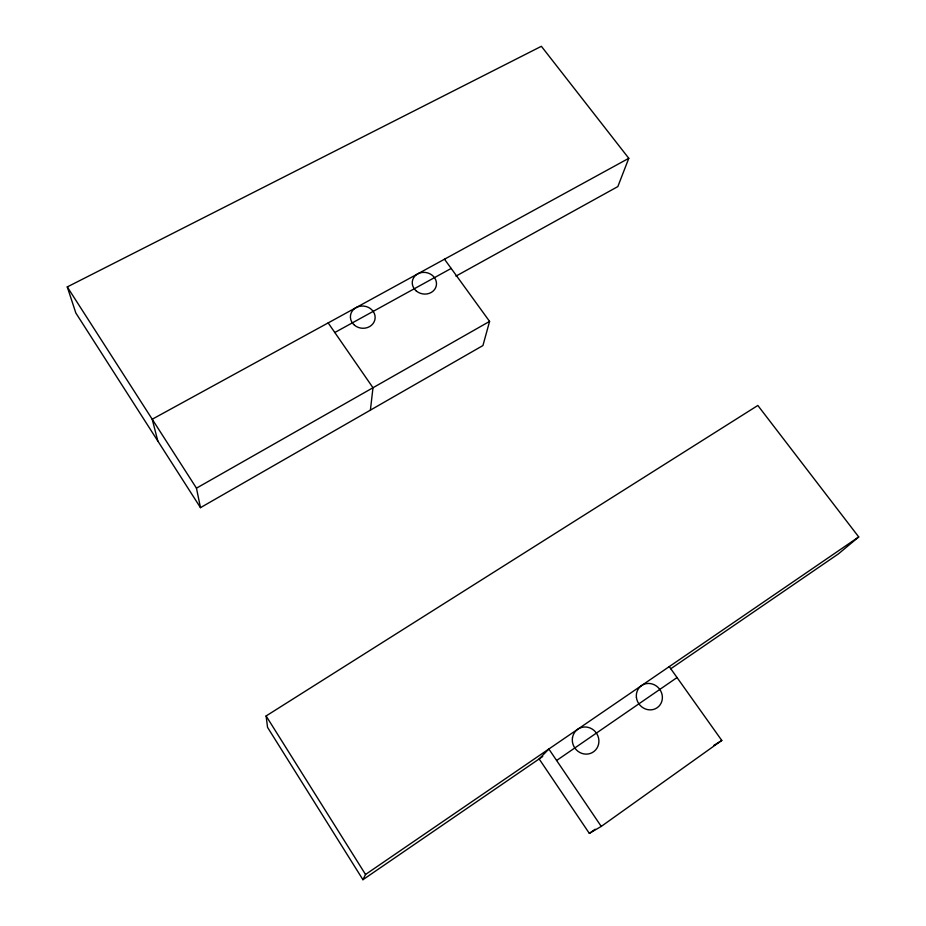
<?xml version="1.0" encoding="UTF-8"?>
<svg xmlns="http://www.w3.org/2000/svg" width="926" height="926" viewBox="0 0 926 926"><rect width="100%" height="100%" fill="white"/><g stroke="black" fill="none" stroke-linecap="round" stroke-linejoin="round"><path stroke-width="1.39" d="M370.4 410.137L372.981 387.739L328.163 322.908M444.492 259.211L489.588 321.403L482.932 345.548L200.479 507.656L75.839 312.988L67.274 286.921L541.374 46.3L628.789 158.311L617.839 186.577L455.939 276.133M362.934 879.7L365.538 874.48L858.726 536.941L757.838 405.472L266.109 715.96L267.545 727.35L362.934 879.7L542.705 756.507M858.726 536.941L838.493 553.829L670.725 668.792M601.252 826.409L548.852 749.018L539.152 758.95L589.341 833.388L601.252 826.409L721.782 740.453L669.255 666.616M589.341 833.388L595.21 829.21M556.619 760.489L677.045 677.554M713.668 745.511L721.782 740.453M200.479 507.656L196.462 488.164L489.588 321.403M334.807 332.515L451.182 268.436M628.789 158.311L152.211 419.235L157.825 441.042M67.274 286.921L196.462 488.164M266.109 715.96L365.538 874.48M636.405 697.382A13.554 12.686 50.8 0 0 657.182 707.719A13.554 12.686 50.8 0 0 654.474 684.87A13.554 12.686 50.8 0 0 636.405 697.382M572.465 737.802A13.774 13.114 56.8 0 0 590.36 753.44A13.774 13.114 56.8 0 0 594.006 730.417A13.774 13.114 56.8 0 0 572.465 737.802M354.461 325.188A12.397 11.112 7.4 0 0 374.868 319.806A12.397 11.112 7.4 0 0 358.987 306.46A12.397 11.112 7.4 0 0 354.461 325.188M416.364 291.042A12.177 10.811 11.5 0 0 436.262 285.856A12.177 10.811 11.5 0 0 420.485 272.776A12.177 10.811 11.5 0 0 416.364 291.042"/></g></svg>
